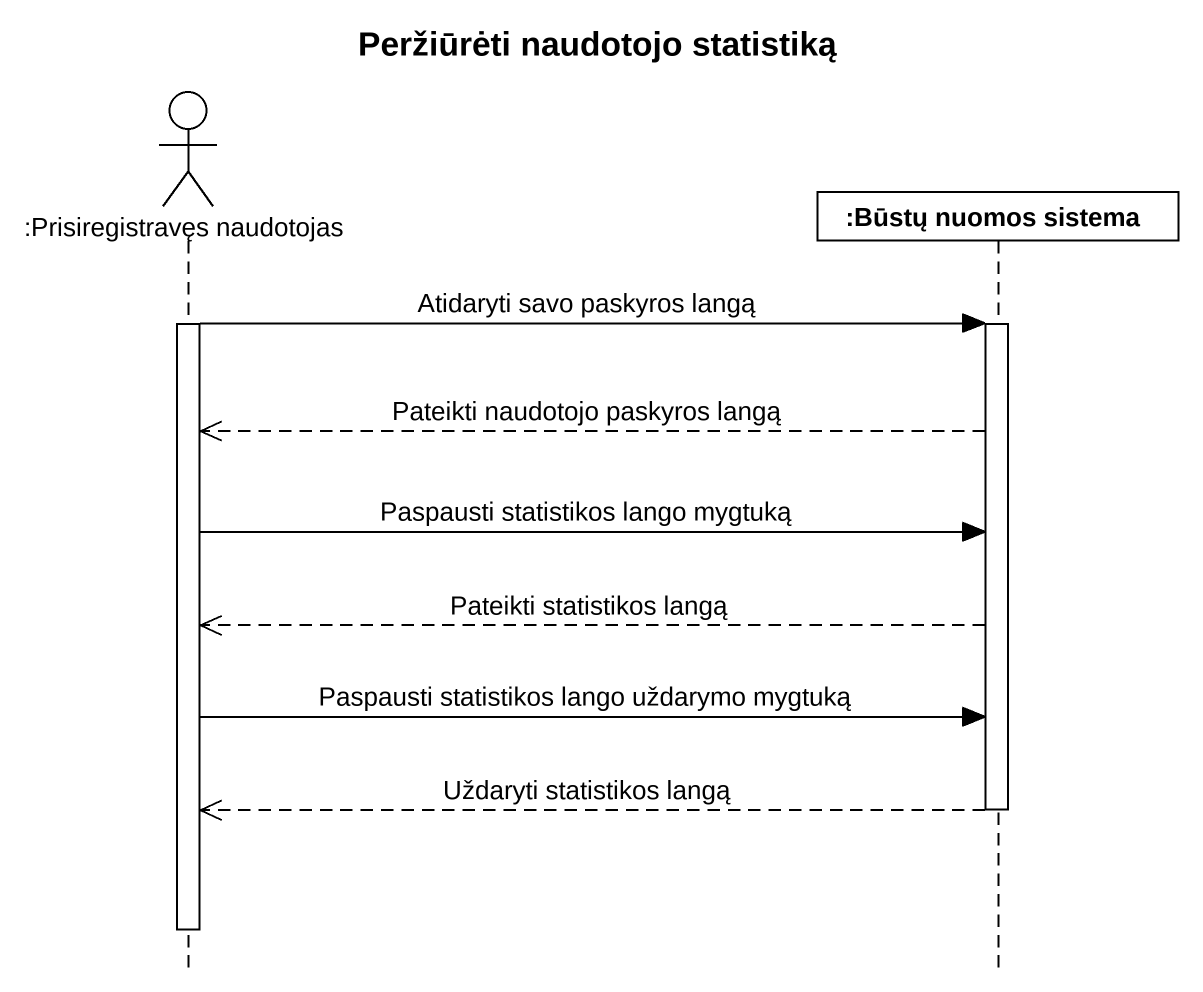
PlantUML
@startuml
title Peržiūrėti naudotojo statistiką
hide footbox
actor ":Prisiregistravęs naudotojas" as Prisiregistravęs_naudotojas
participant ":Būstų nuomos sistema" as Būstų_nuomos_sistema

activate Prisiregistravęs_naudotojas
Prisiregistravęs_naudotojas -> Būstų_nuomos_sistema : Atidaryti savo paskyros langą
activate Būstų_nuomos_sistema
Būstų_nuomos_sistema -->> Prisiregistravęs_naudotojas : Pateikti naudotojo paskyros langą
Prisiregistravęs_naudotojas -> Būstų_nuomos_sistema : Paspausti statistikos lango mygtuką
Būstų_nuomos_sistema -->> Prisiregistravęs_naudotojas : Pateikti statistikos langą
Prisiregistravęs_naudotojas -> Būstų_nuomos_sistema : Paspausti statistikos lango uždarymo mygtuką
Būstų_nuomos_sistema -->> Prisiregistravęs_naudotojas : Uždaryti statistikos langą
deactivate Būstų_nuomos_sistema
deactivate Prisiregistravęs_naudotojas
@enduml
